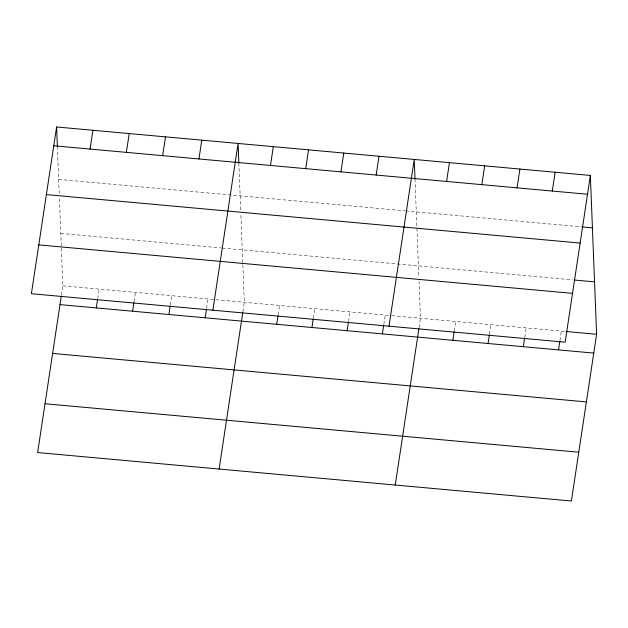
<?xml version="1.0" encoding="UTF-8"?>
<svg xmlns="http://www.w3.org/2000/svg" width="628" height="628" viewBox="0 0 628 628"><rect width="100%" height="100%" fill="white"/><g stroke="black" fill="none" stroke-linecap="round" stroke-linejoin="round"><path stroke-width="0.47" stroke-dasharray="3.14 2.35" d="M61.426 295.215L62.847 285.819L59.377 197.396M97.725 298.512L99.145 289.115M134.015 301.809L135.436 292.405M170.314 305.106L171.734 295.702M206.604 308.403L208.033 298.999M242.903 311.7L244.323 302.296L240.854 213.873M278.133 314.895L279.554 305.498M313.356 318.098L314.777 308.693M348.587 321.293L350.008 311.896M383.81 324.495L385.239 315.091M419.041 327.69L420.462 318.294L419.017 281.407M454.272 330.893L455.692 321.489M489.495 334.088L490.915 324.692M524.725 337.291L526.146 327.887M559.948 340.486L561.369 331.089M58.671 179.388L404.864 210.827M405.814 210.914L581.952 226.912M60.79 233.396L221.252 247.966M222.21 248.052L572.642 279.876M62.847 285.819L390.946 315.609M391.903 315.696L565.184 331.435M414.99 178.862L418.86 277.521M238.852 162.864L240.744 211.032M57.376 146.387L59.268 194.547"/><path stroke-width="0.94" d="M56.614 126.974L31.4 293.716L565.153 342.181L590.367 175.44L56.614 126.974L57.376 146.387M61.285 296.157L37.633 452.56L571.386 501.026L596.6 334.284L590.367 175.44M90.071 149.072L92.913 130.271M96.304 307.916L97.583 299.454M126.361 152.369L129.211 133.56M132.594 311.213L133.874 302.751M162.66 155.666L165.502 136.857M168.893 314.51L170.172 306.048M198.95 158.955L201.8 140.154M205.183 317.799L206.463 309.345M212.876 310.193L238.091 143.451L238.852 162.864M219.109 469.038L242.761 312.634M270.48 165.454L273.321 146.654M276.713 324.299L277.992 315.837M305.703 168.649L308.544 149.849M311.935 327.494L313.215 319.032M340.933 171.852L343.775 153.051M347.166 330.697L348.446 322.235M376.156 175.047L379.006 156.246M382.389 333.892L383.669 325.437M389.015 326.191L414.229 159.449L414.99 178.862M395.248 485.036L418.9 328.632M446.61 181.445L449.46 162.644M452.843 340.29L454.123 331.835M481.841 184.648L484.683 165.847M488.074 343.492L489.353 335.03M517.072 187.851L519.913 169.042M523.305 346.687L524.584 338.233M552.295 191.045L555.136 172.245M558.528 349.89L559.807 341.428M53.773 145.774L587.525 194.248M582.902 226.998L592.424 227.862M46.394 194.594L580.139 243.067M574.549 280.049L594.543 281.87M38.787 244.896L572.532 293.362M566.134 331.521L596.6 334.284M60.005 304.619L593.758 353.093M52.626 353.438L586.371 401.912M45.012 403.741L578.765 452.207"/></g></svg>
